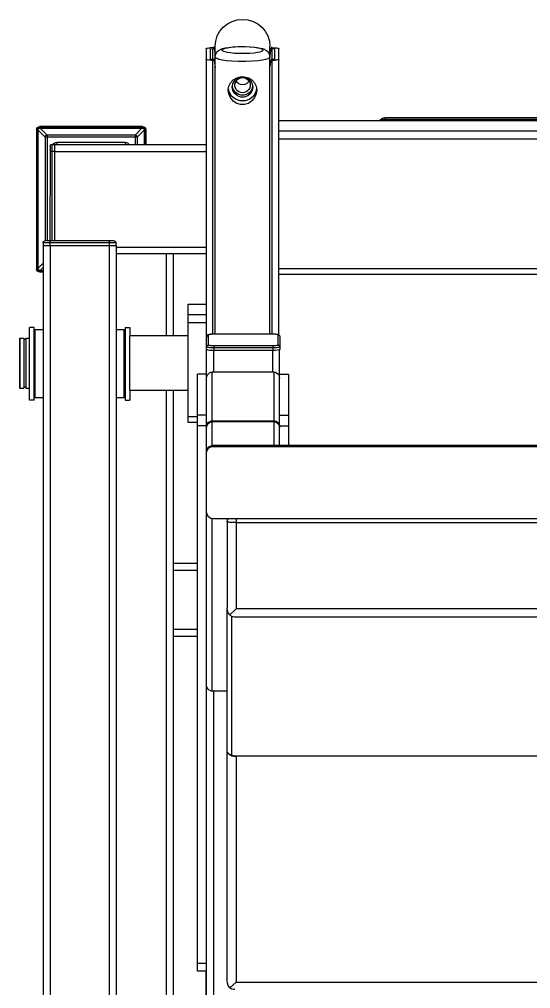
# Model space of a CAD drawing. Header units: millimetres. Extents: x 29224 to 62779, y 35576 to 54938.
# Drawn here: x 40040 to 40391, y 45583 to 46250 of the extents above; entities that cross this region are included whole.
import ezdxf

# ---------------------------------------------------------------- set-up
doc = ezdxf.new("R2010")
doc.units = ezdxf.units.MM
doc.linetypes.add('PEN_TYPE_1', pattern=[0])

# ---------------------------------------------------------------- blocks, each defined once
blk = doc.blocks.new('A$C11471BDC')
at = {"color": 7, "linetype": 'PEN_TYPE_1'}
for points in [[(1274.29, 781.65), (1273.9, 781.28)], [(1308.34, 781.28), (1273.9, 781.28)], [(1273.9, 781.28), (1273.9, 778.53)], [(1307.98, 781.65), (1274.29, 781.65)], [(1307.98, 781.65), (1308.34, 781.28)], [(1308.34, 781.28), (1308.34, 778.53)], [(1265.67, 774.64), (1315.8, 774.64)], [(1265.67, 771.5), (1265.67, 774.64)], [(1308.34, 778.53), (1273.9, 778.53)], [(1308.34, 777.13), (1273.9, 777.13)], [(1273.9, 777.13), (1273.9, 774.64)], [(1274.72, 777.13), (1274.72, 778.53)], [(1307.53, 777.13), (1307.53, 778.53)], [(1308.34, 777.13), (1308.34, 774.64)], [(1315.8, 771.5), (1315.8, 774.64)], [(1265.67, 771.5), (1315.8, 771.5)], [(1267.26, 770.73), (1268.01, 771.5)], [(1267.26, 770.73), (1314.2, 770.73)], [(1267.26, 765.23), (1267.26, 770.73)], [(1314.2, 770.73), (1313.45, 771.5)], [(1314.2, 765.23), (1314.2, 770.73)], [(1353.85, 767.69), (1354.03, 768.56), (1354.51, 769.28), (1355.22, 769.76), (1356.1, 769.94)], [(1353.85, 767.69), (1354.73, 767.69)], [(1353.85, 765.23), (1353.85, 767.69)], [(1354.73, 767.69), (1354.84, 768.22), (1355.13, 768.66), (1355.57, 768.95), (1356.1, 769.06)], [(1354.73, 765.23), (1354.73, 767.69)], [(1354.96, 767.35), (1355.05, 767.82), (1355.25, 768.23), (1355.58, 768.54), (1355.97, 768.73), (1356.45, 768.81)], [(1357.07, 765.23), (1354.96, 767.35)], [(1354.96, 767.35), (1354.96, 765.23)], [(1451.8, 769.94), (1356.1, 769.94)], [(1356.1, 769.94), (1356.1, 769.06)], [(1451.8, 769.06), (1356.1, 769.06)], [(1356.45, 768.81), (1451.44, 768.81)], [(1360, 765.23), (1356.45, 768.81)], [(1446.69, 764.04), (1451.44, 768.81)], [(1448.15, 762.58), (1452.94, 767.35)], [(1451.44, 768.81), (1451.93, 768.73), (1452.32, 768.54), (1452.65, 768.23), (1452.84, 767.82), (1452.94, 767.35)], [(1451.8, 769.94), (1451.8, 769.06)], [(1451.8, 769.94), (1452.67, 769.76), (1453.39, 769.28), (1453.87, 768.56), (1454.05, 767.69)], [(1451.8, 769.06), (1452.33, 768.95), (1452.76, 768.66), (1453.06, 768.22), (1453.17, 767.69)], [(1452.94, 767.35), (1452.94, 697.38)], [(1454.05, 767.69), (1453.17, 767.69)], [(1453.17, 697.04), (1453.17, 767.69)], [(1454.05, 697.04), (1454.05, 767.69)], [(1372.14, 765.23), (95.01, 765.23)], [(1372.14, 760.53), (97.99, 760.53)], [(1374.03, 765.36), (1372.14, 765.36)], [(1372.14, 765.23), (1372.14, 715.13)], [(1440.41, 760.54), (1372.14, 760.67)], [(1374.03, 715.26), (1374.03, 765.36)], [(1374.03, 765.36), (1374.51, 765.27), (1374.91, 765), (1375.17, 764.6), (1375.27, 764.11)], [(1375.27, 716.52), (1375.27, 764.11)], [(1446.69, 764.04), (1375.27, 764.04)], [(1448.15, 762.58), (1375.27, 762.58)], [(1436.96, 760.54), (1436.96, 757.42)], [(1440.41, 760.54), (1440.89, 760.45), (1441.28, 760.18), (1441.55, 759.78), (1441.64, 759.29)], [(1446.69, 764.04), (1446.92, 764.01), (1447.11, 763.95), (1447.31, 763.83), (1447.5, 763.72), (1447.67, 763.56), (1447.83, 763.39), (1447.96, 763.21), (1448.06, 763), (1448.12, 762.79), (1448.15, 762.58)], [(1446.69, 700.67), (1446.69, 764.04)], [(1448.15, 702.15), (1448.15, 762.58)], [(1441.64, 759.29), (1375.27, 759.29)], [(1438.52, 757.42), (1375.27, 757.42)], [(1436.83, 757.42), (1436.83, 653.27)], [(1441.64, 757.42), (1438.52, 757.42)], [(1441.51, 757.42), (1441.51, 653.27)], [(1443.08, 755.86), (1441.51, 755.86)], [(1441.64, 759.29), (1441.64, 757.42)], [(1441.64, 758.48), (1442.25, 757.98), (1442.7, 757.35), (1442.98, 756.63), (1443.08, 755.86)], [(1443.08, 708.87), (1443.08, 755.86)], [(1372.14, 715.13), (23, 715.13)], [(1372.14, 719.85), (97.99, 719.85)], [(1267.26, 709.65), (1267.26, 715.13)], [(1314.2, 709.65), (1314.2, 715.13)], [(1366.38, 653.27), (1366.38, 715.13)], [(1371.07, 715.13), (1371.07, 653.27)], [(1375.27, 719.95), (1372.14, 719.95)], [(1374.03, 715.26), (1372.14, 715.26)], [(1375.27, 716.52), (1375.17, 716.03), (1374.91, 715.63), (1374.51, 715.36), (1374.03, 715.26)], [(1315.8, 708.87), (1265.67, 708.87)], [(1265.67, 708.87), (1265.67, 705.74)], [(1267.26, 709.65), (1314.2, 709.65)], [(1268.01, 708.87), (1267.26, 709.65)], [(1313.45, 708.87), (1314.2, 709.65)], [(1315.8, 708.87), (1315.8, 705.74)], [(1443.08, 708.87), (1441.51, 708.87)], [(1443.08, 708.87), (1442.97, 708.06), (1442.66, 707.31), (1442.17, 706.67), (1441.51, 706.17)], [(1272.34, 705.74), (1265.67, 705.74)], [(1272.34, 705.73), (1309.94, 705.73)], [(1272.34, 665.8), (1272.34, 705.73)], [(1315.8, 705.74), (1309.94, 705.74)], [(1309.94, 665.8), (1309.94, 705.73)], [(1448.15, 702.15), (1441.51, 702.15)], [(1446.69, 700.67), (1441.51, 700.67)], [(1448.15, 702.15), (1448.06, 701.72), (1447.83, 701.33), (1447.5, 701.01), (1447.11, 700.78), (1446.69, 700.67)], [(1451.44, 695.91), (1446.69, 700.67)], [(1452.94, 697.38), (1448.15, 702.15)], [(1451.44, 695.91), (1441.51, 695.91)], [(1451.8, 695.67), (1441.51, 695.67)], [(1451.8, 694.79), (1441.51, 694.79)], [(1452.94, 697.38), (1452.84, 696.91), (1452.65, 696.5), (1452.32, 696.19), (1451.93, 695.98), (1451.44, 695.91)], [(1454.05, 697.04), (1453.87, 696.16), (1453.39, 695.45), (1452.67, 694.97), (1451.8, 694.79)], [(1453.17, 697.04), (1453.06, 696.51), (1452.76, 696.07), (1452.33, 695.78), (1451.8, 695.67)], [(1451.8, 694.79), (1451.8, 695.67)], [(1453.17, 697.04), (1454.05, 697.04)], [(1272.34, 680.69), (282.66, 680.69)], [(1366.38, 680.69), (1309.94, 680.69)], [(1272.34, 675.99), (282.66, 675.99)], [(1103.33, 675.99), (1103.33, 659.18)], [(1108.02, 675.99), (1108.02, 659.18)], [(1148.74, 675.99), (1148.74, 659.18)], [(1153.43, 675.99), (1153.43, 659.18)], [(1366.38, 675.99), (1309.94, 675.99)], [(1331.68, 665.8), (1250.53, 665.8)], [(1250.53, 665.8), (1250.53, 659.18)], [(1254.4, 665.8), (1254.4, 659.18)], [(1319.15, 665.8), (1319.15, 653.27)], [(1324.62, 665.8), (1324.62, 653.27)], [(1331.68, 665.8), (1331.68, 653.27)], [(872.84, 659.18), (1283.6, 659.18)], [(872.84, 652.91), (872.84, 659.18)], [(878.03, 652.91), (878.03, 659.18)], [(1248.09, 652.91), (1248.09, 659.18)], [(1255.35, 652.91), (1255.35, 659.18)], [(1283.6, 652.91), (1283.6, 659.18)], [(808.87, 653.27), (872.84, 653.27)], [(813.35, 652.91), (1188.45, 652.91)], [(1065.41, 648.19), (822.12, 648.19)], [(1065.6, 650.14), (1065.41, 649)], [(1065.41, 649), (1184.16, 649)], [(1065.41, 638.8), (1065.41, 649)], [(1065.6, 650.14), (1066.16, 651.2), (1067.07, 652.1), (1068.27, 652.7), (1069.67, 652.91)], [(1183.99, 648.19), (1184.38, 650), (1185.39, 651.53), (1186.92, 652.55)], [(1183.99, 122.13), (1183.99, 648.19)], [(1186.92, 652.55), (1188.71, 652.91)], [(1188.71, 652.91), (1229.24, 652.91)], [(1229.24, 652.91), (1231.58, 652.55)], [(1229.76, 652.91), (1307.66, 652.91)], [(1230.58, 652.91), (1232.07, 652.6), (1233.34, 651.76), (1234.16, 650.5), (1234.48, 649)], [(1231.03, 652.55), (1232.56, 651.53), (1233.57, 650), (1233.93, 648.19)], [(1231.58, 652.55), (1233.08, 651.53), (1234.12, 650), (1234.48, 648.19)], [(1233.93, 648.19), (1234.48, 648.19)], [(1233.93, 648.19), (1233.93, 122.13)], [(1234.48, 649), (1285.04, 649)], [(1234.48, 121.34), (1234.48, 649)], [(1246.95, 652.91), (1248.45, 652.6), (1249.72, 651.76), (1250.56, 650.5), (1250.86, 649)], [(1247.57, 652.91), (1248.33, 652.84), (1249.05, 652.62), (1249.7, 652.27), (1250.28, 651.81), (1250.76, 651.25), (1251.13, 650.6), (1251.37, 649.89), (1251.47, 649.12)], [(1250.86, 606.7), (1250.86, 649)], [(1251.47, 649), (1251.47, 606.7)], [(1280.93, 652.91), (1282.04, 652.76), (1283.02, 652.36), (1283.86, 651.71), (1284.51, 650.89), (1284.91, 649.98), (1285.04, 649)], [(1507.46, 653.27), (1283.7, 653.27)], [(1285.04, 606.7), (1285.04, 649)], [(1299.78, 648.19), (1285.04, 648.19)], [(1299.78, 648.19), (1299.85, 649.9)], [(1303.07, 648.08), (1299.78, 648.08)], [(1299.78, 607.52), (1299.78, 648.08)], [(1299.81, 649.66), (1299.81, 649.9)], [(1299.85, 650.13), (1299.94, 651.01), (1300.07, 651.76), (1300.24, 652.33), (1300.4, 652.67), (1300.6, 652.78)], [(1299.85, 649.9), (1299.88, 650.24)], [(1299.88, 650.24), (1300.07, 651.77)], [(1300.07, 651.77), (1300.24, 652.44)], [(1300.24, 652.44), (1300.53, 652.86)], [(1301.6, 648.08), (1301.64, 649), (1301.67, 649.88), (1301.73, 650.7), (1301.86, 651.4), (1301.96, 652), (1302.13, 652.42), (1302.26, 652.7), (1302.42, 652.78)], [(1301.6, 607.37), (1301.6, 648.08)], [(1302.42, 652.78), (1302.74, 652.75), (1303.04, 652.62), (1303.3, 652.42), (1303.49, 652.15), (1303.62, 651.85), (1303.66, 651.53)], [(1303.07, 648.08), (1303.07, 648.76), (1303.1, 649.4), (1303.17, 650), (1303.23, 650.52), (1303.33, 650.94), (1303.43, 651.27), (1303.56, 651.46), (1303.66, 651.53)], [(1303.07, 607.37), (1303.07, 648.08)], [(1303.66, 651.53), (1310.72, 651.53)], [(1307.66, 652.91), (1309.51, 652.78)], [(1307.66, 652.91), (1307.85, 652.78)], [(1309.84, 652.73), (1309.51, 652.78)], [(1309.84, 652.73), (1310.1, 652.62), (1310.36, 652.42), (1310.56, 652.15), (1310.95, 651.61)], [(1309.87, 652.73), (1310.26, 652.55), (1310.59, 652.24), (1310.82, 651.92)], [(1310.72, 651.53), (1310.69, 651.85)], [(1310.72, 651.53), (1310.85, 651.46), (1310.95, 651.27), (1311.08, 650.94), (1311.14, 650.52), (1311.24, 650), (1311.27, 649.4), (1311.34, 648.76), (1311.34, 648.08)], [(1310.95, 651.61), (1311.34, 648.08)], [(1311.34, 648.57), (1499.59, 648.57)], [(1311.34, 648.08), (1311.34, 607.37)], [(1311.34, 647), (1501.93, 647)], [(1499.59, 647.74), (1494.28, 647)], [(1501.93, 609.44), (1501.54, 609.57), (1501.12, 610.02), (1500.66, 610.92), (1500.17, 612.37), (1499.68, 614.52), (1499.26, 617.49), (1498.9, 621.38), (1498.67, 626.07), (1498.71, 631.05), (1498.94, 635.59), (1499.29, 639.34), (1499.75, 642.19), (1500.2, 644.22), (1500.69, 645.59), (1501.12, 646.43), (1501.54, 646.87), (1501.93, 647)], [(1499.59, 649.61), (1499.65, 650.6), (1499.75, 651.5), (1499.88, 652.24), (1500.04, 652.8), (1500.2, 653.16), (1500.4, 653.27)], [(1499.59, 649.61), (1499.59, 648.57)], [(1499.59, 648.57), (1499.59, 647.8)], [(1500.11, 647.8), (1499.59, 647.8)], [(1500.11, 649.09), (1500.4, 650.26)], [(1500.11, 648.57), (1500.11, 649.09)], [(1500.11, 648.57), (1507.76, 648.57)], [(1500.11, 647.8), (1500.11, 648.57)], [(1500.4, 650.26), (1507.46, 650.26)], [(1501.93, 647), (1509.22, 647)], [(1501.93, 647), (1503.85, 646.64), (1505.28, 645.8), (1506.23, 644.77), (1507.07, 643.37), (1507.59, 641.94)], [(1502.78, 647.13), (1502.29, 646.94)], [(1507.76, 647.74), (1502.78, 647.13)], [(1503.26, 647.13), (1503, 647)], [(1507.46, 653.27), (1507.63, 653.16), (1507.82, 652.8), (1507.95, 652.24), (1508.08, 651.5), (1508.18, 650.6)], [(1507.46, 650.26), (1507.76, 648.57)], [(1507.76, 648.57), (1507.76, 647.8)], [(1508.28, 647.8), (1507.76, 647.8)], [(1508.28, 648.57), (1508.18, 650.6)], [(1508.28, 647.8), (1508.28, 648.57)], [(1509.22, 647), (1512.83, 646.64), (1516.32, 645.57), (1519.51, 643.85), (1522.31, 641.5), (1524.62, 638.65), (1526.31, 635.41), (1527.39, 631.88), (1527.71, 628.22)], [(1506.55, 614.14), (1506.26, 614.24), (1505.97, 614.6), (1505.61, 615.26), (1505.25, 616.34), (1504.89, 617.95), (1504.57, 620.18), (1504.27, 623.11), (1504.14, 626.63), (1504.14, 630.34), (1504.31, 633.75), (1504.6, 636.55), (1504.92, 638.67), (1505.28, 640.2), (1505.64, 641.24), (1505.97, 641.86), (1506.26, 642.2), (1506.55, 642.3)], [(1506.55, 642.3), (1506.85, 642.19), (1507.17, 641.84), (1507.53, 641.18), (1507.89, 640.1), (1508.25, 638.49), (1508.57, 636.24), (1508.83, 633.33), (1508.99, 629.82), (1508.99, 626.1), (1508.8, 622.69), (1508.54, 619.89), (1508.21, 617.75), (1507.85, 616.24), (1507.5, 615.2), (1507.17, 614.58), (1506.85, 614.24)], [(1507.59, 641.94), (1508.05, 640.22), (1508.47, 637.89), (1508.8, 634.96), (1509.03, 631.33), (1509.09, 627.21), (1508.93, 623.19), (1508.64, 619.79), (1508.21, 617.04), (1507.76, 614.96)], [(860.16, 633.62), (860.17, 634.1), (860.5, 635.59), (861.3, 636.98)], [(861.3, 636.98), (862.88, 638.02), (864.62, 638.6), (866.42, 638.8)], [(865.33, 632.53), (861.3, 636.98)], [(866.42, 638.8), (1122.5, 638.8)], [(1020.75, 634.31), (1020.64, 632.53)], [(1021.08, 635.85), (1020.75, 634.31)], [(1020.79, 633.51), (1020.92, 634.37), (1021.08, 635.07), (1021.31, 635.53), (1021.57, 635.67)], [(1021.08, 635.85), (1021.58, 637.03), (1022.32, 637.92), (1023.29, 638.54), (1024.59, 638.8)], [(1021.57, 635.67), (1021.79, 636.86), (1022.45, 637.89), (1023.42, 638.57)], [(1021.57, 635.67), (1117.07, 635.67)], [(1116.45, 633.1), (1116.48, 633.71), (1116.71, 634.86), (1117.16, 635.97), (1117.91, 636.99)], [(1117.91, 636.99), (1119.41, 638.03), (1121.04, 638.64), (1122.7, 638.83)], [(1122.18, 632.57), (1117.91, 636.99)], [(1183.99, 638.83), (1122.7, 638.83)], [(1181.42, 632.57), (1181.45, 633.33), (1181.45, 634.24), (1181.49, 635.2), (1181.52, 636.15), (1181.58, 637.01), (1181.68, 637.73), (1181.75, 638.26), (1181.85, 638.6), (1181.91, 638.78), (1181.98, 638.83)], [(1181.98, 638.83), (1183.18, 638.59), (1183.99, 638.03)], [(1479.11, 618.44), (1476.51, 618.8), (1473.87, 619.92), (1471.56, 621.81), (1469.9, 624.23), (1469.12, 626.87), (1469.08, 629.56), (1469.9, 632.19), (1471.53, 634.62), (1473.87, 636.5), (1476.47, 637.64), (1479.11, 638)], [(1477.78, 619.02), (1474.88, 620.72), (1472.73, 623.32), (1471.59, 626.51), (1471.59, 629.91), (1472.73, 633.1), (1474.88, 635.71), (1477.78, 637.42)], [(1481.1, 621.17), (1478.72, 621.6), (1476.64, 622.82), (1475.07, 624.69), (1474.26, 627), (1474.26, 629.44), (1475.07, 631.74), (1476.64, 633.62), (1478.72, 634.84), (1481.1, 635.27)], [(1480.05, 621.6), (1477.97, 622.82), (1476.44, 624.69), (1475.6, 627), (1475.6, 629.44), (1476.44, 631.74), (1477.97, 633.62), (1480.05, 634.84)], [(1477.78, 637.42), (1480.22, 637.84)], [(1479.11, 638), (1481.65, 637.64), (1484.09, 636.5), (1486.11, 634.62), (1487.51, 632.19), (1488.19, 629.56), (1488.19, 626.87), (1487.51, 624.23), (1486.11, 621.81), (1484.06, 619.92), (1481.65, 618.8), (1479.11, 618.44)], [(1480.05, 634.84), (1481.75, 635.14)], [(1481.1, 635.27), (1483.44, 634.84), (1485.56, 633.62), (1487.09, 631.74), (1487.93, 629.44), (1487.93, 627), (1487.09, 624.69), (1485.56, 622.82), (1483.44, 621.6)], [(1020.64, 632.53), (865.33, 632.53)], [(865.33, 632.53), (865.33, 137.77)], [(1020.64, 137.77), (1020.64, 632.53)], [(1020.75, 632.53), (1020.79, 633.51)], [(1116.45, 137.25), (1116.45, 633.1)], [(1183.99, 632.57), (1122.18, 632.57)], [(1122.18, 137.79), (1122.18, 632.57)], [(1181.42, 632.57), (1181.42, 137.79)], [(1477.22, 628.22), (1477.39, 629.49), (1477.84, 630.68), (1478.56, 631.72), (1479.47, 632.57), (1480.61, 633.17), (1481.81, 633.46), (1482.43, 633.51)], [(1482.43, 622.93), (1481.81, 622.96), (1480.61, 623.27), (1479.47, 623.87), (1478.56, 624.72), (1477.84, 625.76), (1477.39, 626.95), (1477.22, 628.22)], [(1482.43, 633.51), (1483.05, 633.46), (1484.29, 633.17)], [(1487.64, 628.22), (1487.51, 626.95), (1487.05, 625.76), (1486.34, 624.72), (1485.39, 623.87), (1484.29, 623.27), (1483.05, 622.96), (1482.43, 622.93)], [(1482.66, 628.22), (1482.85, 629.59), (1483.38, 630.86), (1484.19, 631.96), (1485.17, 632.7)], [(1485.17, 623.73), (1484.19, 624.48), (1483.38, 625.58), (1482.85, 626.85), (1482.66, 628.22)], [(1484.29, 633.17), (1485.39, 632.57), (1486.34, 631.72), (1487.05, 630.68), (1487.51, 629.49), (1487.64, 628.22)], [(1527.71, 628.22), (1527.39, 624.56), (1526.31, 621.03), (1524.62, 617.79), (1522.31, 614.94), (1519.51, 612.6), (1516.32, 610.85), (1512.83, 609.8), (1509.22, 609.44)], [(1481.75, 621.3), (1480.05, 621.6)], [(1483.44, 621.6), (1481.1, 621.17)], [(1480.22, 618.58), (1477.78, 619.02)], [(1506.55, 614.14), (1506.85, 614.24)], [(1507.2, 613.36), (1507.76, 614.96)], [(1299.78, 607.52), (1285.04, 607.52)], [(1303.07, 607.37), (1299.78, 607.37)], [(1299.81, 605.81), (1299.78, 607.37)], [(1302.42, 602.68), (1302.26, 602.76), (1302.13, 603.04), (1301.96, 603.46), (1301.86, 604.05), (1301.73, 604.77), (1301.67, 605.58), (1301.64, 606.46), (1301.6, 607.37)], [(1303.66, 603.94), (1303.56, 604), (1303.43, 604.2), (1303.33, 604.51), (1303.23, 604.95), (1303.17, 605.47), (1303.1, 606.05), (1303.07, 606.7), (1303.07, 607.37)], [(1311.34, 607.37), (1311.34, 606.54), (1311.27, 605.76), (1311.21, 605.09), (1311.14, 604.56), (1311.04, 604.15), (1310.91, 603.81), (1310.78, 603.5), (1310.65, 603.29), (1310.43, 603.06), (1310.17, 602.85), (1309.87, 602.73), (1309.51, 602.68)], [(1311.34, 609.44), (1501.93, 609.44)], [(1311.34, 607.88), (1499.59, 607.88)], [(1494.28, 609.44), (1499.59, 608.64)], [(1500.11, 608.64), (1499.59, 608.64)], [(1499.59, 608.64), (1499.59, 607.88)], [(1499.59, 607.88), (1499.62, 606.17)], [(1500.11, 607.88), (1500.11, 608.64)], [(1500.11, 607.88), (1507.76, 607.88)], [(1500.4, 606.17), (1500.11, 607.88)], [(1507.2, 613.36), (1506.39, 611.85), (1505.35, 610.71), (1503.85, 609.81), (1501.93, 609.44)], [(1501.93, 609.44), (1509.22, 609.44)], [(1502.29, 609.5), (1502.78, 609.31)], [(1502.78, 609.31), (1507.76, 608.64)], [(1503, 609.44), (1503.26, 609.31)], [(1508.28, 607.88), (1508.25, 606.83), (1508.18, 605.82), (1508.08, 604.95), (1507.95, 604.2), (1507.82, 603.63), (1507.63, 603.29), (1507.46, 603.17)], [(1507.76, 607.88), (1507.46, 606.17)], [(1508.28, 608.64), (1507.76, 608.64)], [(1507.76, 608.64), (1507.76, 607.88)], [(1508.28, 607.88), (1508.28, 608.64)], [(1285.04, 606.7), (1234.48, 606.7)], [(1234.48, 602.8), (1300.4, 602.8)], [(1250.86, 606.7), (1250.56, 605.21), (1249.72, 603.95), (1248.45, 603.11), (1246.95, 602.8)], [(1251.47, 606.7), (1251.39, 605.92), (1251.17, 605.19), (1250.8, 604.52), (1250.33, 603.95), (1249.75, 603.47), (1249.08, 603.11), (1248.35, 602.88), (1247.57, 602.8)], [(1248.09, 602.8), (1248.09, 596.55)], [(1255.35, 602.8), (1255.35, 596.55)], [(1285.04, 606.7), (1284.91, 605.73), (1284.51, 604.82), (1283.86, 604), (1283.02, 603.37), (1282.04, 602.94), (1280.93, 602.8)], [(1283.6, 602.8), (1283.6, 596.55)], [(1300.24, 603.14), (1299.81, 605.81)], [(1300.4, 602.8), (1300.24, 603.14)], [(1300.6, 602.68), (1300.4, 602.8)], [(1309.51, 602.68), (1300.6, 602.68)], [(1303.62, 603.61), (1303.49, 603.3), (1303.3, 603.04), (1303.04, 602.85), (1302.74, 602.72), (1302.42, 602.68)], [(1303.66, 603.94), (1303.62, 603.61)], [(1310.72, 603.94), (1303.66, 603.94)], [(1310.72, 603.94), (1310.69, 603.61), (1310.56, 603.3), (1310.36, 603.04), (1310.1, 602.85), (1309.81, 602.72)], [(1310.56, 603.17), (1507.46, 603.17)], [(1311.34, 606.7), (1311.27, 606.05), (1311.24, 605.47), (1311.14, 604.95), (1311.08, 604.51), (1310.95, 604.2), (1310.85, 604), (1310.72, 603.94)], [(1352.29, 603.17), (1352.29, 410.58)], [(1356.19, 603.17), (1356.19, 410.58)], [(1445.58, 603.17), (1445.58, 167.9)], [(1451.05, 603.17), (1451.05, 167.9)], [(1458.11, 603.17), (1458.11, 167.9)], [(1499.62, 606.17), (1499.65, 605.82)], [(1500.4, 603.17), (1500.2, 603.29), (1500.04, 603.63), (1499.88, 604.2), (1499.75, 604.95), (1499.65, 605.82)], [(1507.46, 606.17), (1500.4, 606.17)], [(1283.6, 596.55), (1234.48, 596.55)], [(1458.18, 534.06), (1458.67, 533.67), (1459.38, 532.71), (1459.87, 531.57), (1460, 530.37)], [(1458.18, 532.88), (1458.31, 532.71), (1458.77, 531.57), (1458.93, 530.37)], [(1458.93, 530.37), (1460, 530.37)], [(1458.93, 239.16), (1458.93, 530.37)], [(1460, 239.16), (1460, 530.37)]]:
    blk.add_lwpolyline(points, dxfattribs=at)

msp = doc.modelspace()

# ---------------------------------------------------------------- block references
at = {"rotation": 90}
msp.add_blockref('A$C11471BDC', (40821.49, 44722.57), dxfattribs=at)

doc.saveas('drawing.dxf')
